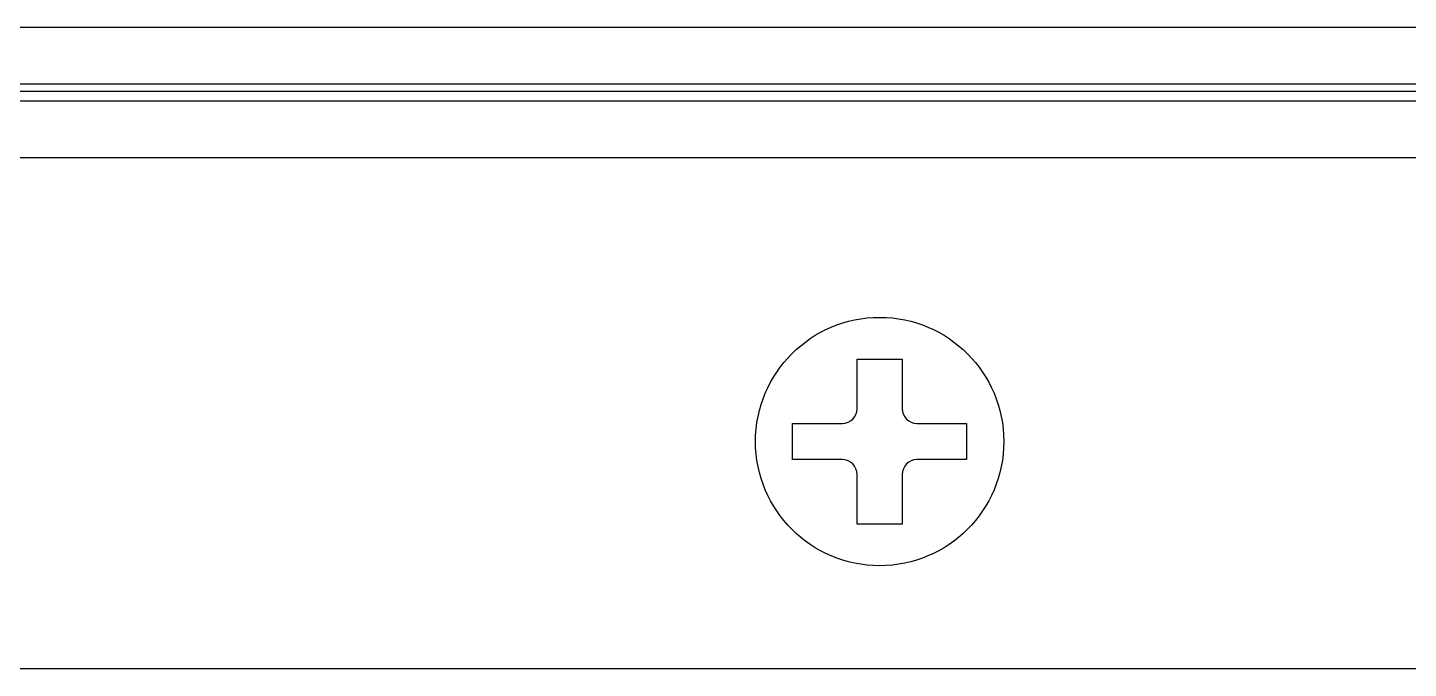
# Model space of a CAD drawing. Header units: inches. Extents: x 0 to 34, y 0 to 22.
# Drawn here: x 7.906 to 9.124, y 3.217 to 3.782 of the extents above; entities that cross this region are included whole.
import ezdxf

# ---------------------------------------------------------------- set-up
doc = ezdxf.new("R2010")
doc.units = ezdxf.units.IN
doc.header["$LTSCALE"] = 1.87
doc.header["$MEASUREMENT"] = 0
doc.layers.get('0').update_dxf_attribs({"linetype": 'CONTINUOUS'})
doc.layers.add('02___PRT_ALL_AXES', color=7, linetype='CONTINUOUS')

msp = doc.modelspace()

# ---------------------------------------------------------------- linework, layer by layer
at = {"color": 8}
for p, q in [((23.983, 3.7816), (7.3328, 3.7816)), ((23.9829, 3.7316), (7.3329, 3.7316)), ((23.9869, 3.7166), (7.3289, 3.7166)), ((23.9829, 3.7253), (7.3329, 3.7253)), ((23.9607, 3.6666), (7.355, 3.6666)), ((8.638, 3.4455), (8.638, 3.4893)), ((8.638, 3.4893), (8.6778, 3.4893)), ((8.6778, 3.4893), (8.6778, 3.4455)), ((8.5811, 3.4006), (8.5811, 3.4325)), ((8.5811, 3.4325), (8.625, 3.4325)), ((8.6908, 3.4325), (8.7346, 3.4325)), ((8.7346, 3.4325), (8.7346, 3.4006)), ((8.625, 3.4006), (8.5811, 3.4006)), ((8.7346, 3.4006), (8.6908, 3.4006)), ((8.638, 3.3438), (8.638, 3.3876)), ((8.6778, 3.3876), (8.6778, 3.3438)), ((8.6778, 3.3438), (8.638, 3.3438)), ((7.805, 3.2166), (23.5107, 3.2166))]:
    msp.add_line(p, q, dxfattribs=at)
for centre, start, end in [((8.625, 3.4455), 270, 360), ((8.6908, 3.4455), 180, 270), ((8.625, 3.3876), 0, 90), ((8.6908, 3.3876), 90, 180)]:
    msp.add_arc(centre, 0.013, start, end, dxfattribs=at)
at = {"layer": '02___PRT_ALL_AXES', "color": 8}
msp.add_circle((8.6579, 3.4166), 0.1095, dxfattribs=at)

doc.saveas('drawing.dxf')
